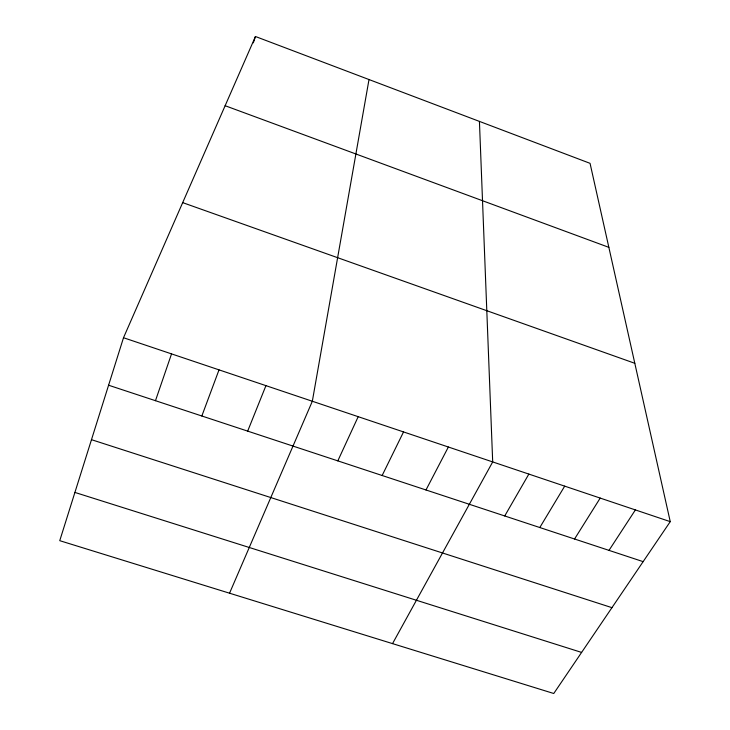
<?xml version="1.0" encoding="UTF-8"?>
<svg xmlns="http://www.w3.org/2000/svg" width="730" height="730" viewBox="0 0 730 730"><rect width="100%" height="100%" fill="white"/><g stroke="black" fill="none" stroke-linecap="round" stroke-linejoin="round"><path stroke-width="1.09" d="M369.006 79.543L312.33 401.254L229.548 593.207M123.507 337.734L59.751 540.674L553.76 693.5L670.25 521.649L590.05 163.328L255.445 36.5L123.507 337.734L670.25 521.649M253.346 42.842L255.445 36.5M155.472 400.697L171.541 353.895M201.836 416L219.018 369.864M247.671 431.129L265.939 385.65M337.817 460.876L358.193 416.675M382.146 475.504L403.535 431.932M425.982 489.976L448.366 447.015M392.53 643.623L492.695 461.926L479.427 121.399M504.731 515.955L528.858 474.089M539.798 527.534L564.692 486.143M574.556 539.005L600.197 498.088M609.002 550.374L635.383 509.923M74.907 492.431L581.609 652.419M91.478 439.679L611.95 607.661M108.587 385.221L643.148 561.644M182.682 202.63L634.808 363.294M225.132 105.713L608.856 247.351"/></g></svg>
